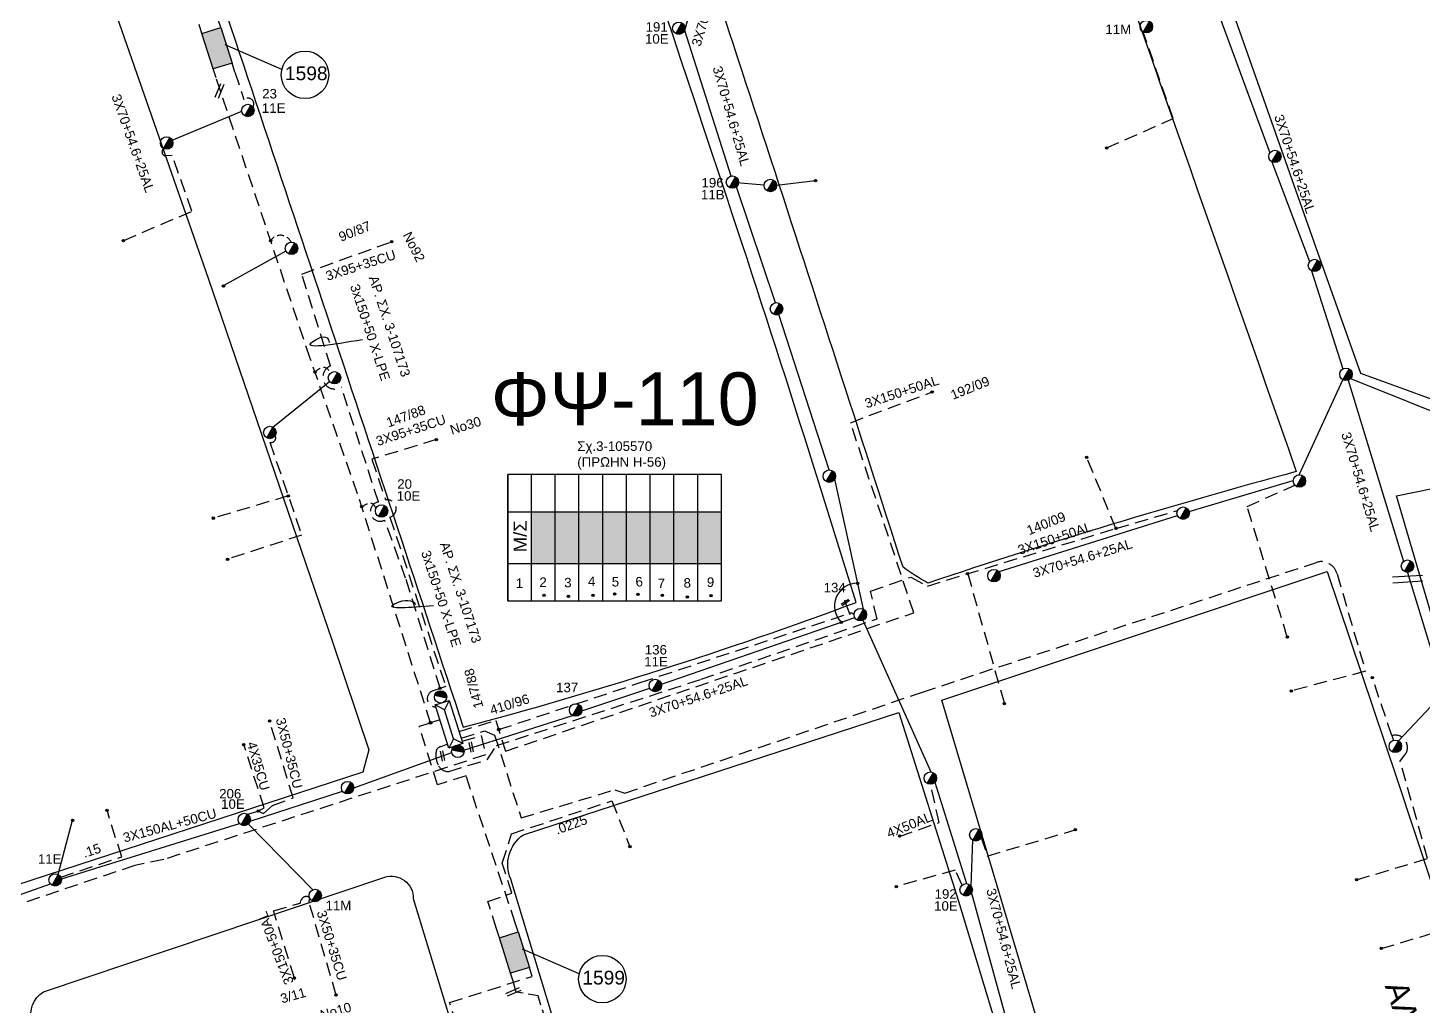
# Model space of a CAD drawing. Header units: millimetres. Extents: x 875 to 3140, y 727 to 1775.
# Drawn here: x 2271.1 to 2535.6, y 850.8 to 1036.3 of the extents above; entities that cross this region are included whole.
import ezdxf
from ezdxf.enums import TextEntityAlignment as Align

# ---------------------------------------------------------------- set-up
doc = ezdxf.new("R2010")
doc.units = ezdxf.units.MM
doc.linetypes.add('DASHED', pattern=[19.05, 12.7, -6.35])
for name, color, linetype in [('Link Box 4 Διευθύνσεων', 7, 'Continuous'), ('Άγνωστα', 7, 'Continuous'), ('Ασφαλειοκιβώτια Χ.Τ 9 αναχωρήσεων', 7, 'Continuous'), ('Γέφυρες Εναερίου Δικτύου', 7, 'Continuous'), ('Γυμνά εναέρια ΧΤ (3Φ)   3x50+35CU', 7, 'Continuous'), ('Γυμνά εναέρια ΧΤ (3Φ)   4x35CU', 7, 'Continuous'), ('Γυμνά εναέρια ΧΤ (3Φ)   4x50AL', 7, 'Continuous'), ('Επιγραφές - Σχήματα', 7, 'Continuous'), ('Καλώδια ΧΤ   3x150+50AL', 7, 'DASHED'), ('Καλώδια ΧΤ   3x150+50AL XLPE', 7, 'DASHED'), ('Καλώδια ΧΤ   3x150AL+50CU', 7, 'DASHED'), ('Καλώδια ΧΤ   3x95+35CU', 7, 'DASHED'), ('Μηχανική τομή', 7, 'Continuous'), ('Στύλος ΦΜ', 7, 'Continuous'), ('Στύλος ΦΜ @ 1', 7, 'Continuous'), ('Συνδέσεις', 7, 'Continuous'), ('Συνεστραμμένα ΧΤ   3x70+54.6+25AL', 7, 'SYN_LINE'), ('Τομή', 7, 'Continuous'), ('Υποσταθμός εναέριος 2 στύλων', 7, 'Continuous'), ('Υποσταθμός πόλεως', 7, 'Continuous'), ('Υπόβαθρο ΔΕΗ', 7, 'Continuous'), ('Υπόγεια Καλώδια Δικτύου ΧΤ   .10', 7, 'DASHED'), ('Υπόγεια Καλώδια Δικτύου ΧΤ   .15', 7, 'DASHED'), ('Υπόγεια καλώδια Παροχών ΧΤ   .0225', 7, 'DASHED')]:
    doc.layers.add(name, color=color, linetype=linetype)
doc.styles.add('ar', font='arial.ttf')
doc.styles.add('arial', font='arial.ttf')
doc.styles.get("Standard").update_dxf_attribs({"font": 'arial.ttf'})
doc.linetypes.add('SYN_LINE', pattern='A,0.5,-0.0001,["/\\/\\/\\/",Standard,S=0.1,R=0,X=0,Y=-0.05],-0.25', length=0.7501)

# ---------------------------------------------------------------- blocks, each defined once
blk = doc.blocks.new('ΥΠΑΡΧΩΝ ΤΣΙΜΕΝΤΕΝΙΟΣ ΣΤΥΛΟΣ')
at = {"layer": 'Στύλος ΦΜ'}
blk.add_hatch(color=256, dxfattribs=at).paths.add_polyline_path([(-1.29, -2.28, 0.574793), (2.62, 0, 0.268822), (1.3, 2.27)])
blk.add_line((-1.29, -2.28), (1.3, 2.27), dxfattribs=at)
blk.add_circle((0, 0), 2.62, dxfattribs=at)
at = {"layer": 'Στύλος ΦΜ', "flags": 4}
for tag, p in [('ΑΡΙΘΜΟΣ', (-4.68, 8.05)), ('ΤΥΠΟΣ', (-4.91, 3.03))]:
    blk.add_attdef(tag, p, '', height=4, dxfattribs=at)
blk = doc.blocks.new('ΥΠΟΣΤΑΘΜΟΣ ΕΝΑΕΡΙΟΣ ΕΠΙ 2 ΣΤΥΛΩΝ')
at = {"layer": 'Υποσταθμός εναέριος 2 στύλων', "linetype": 'Continuous'}
for points in [[(-11.97, -2.11, 0.574793), (-8.45, -0.07, 0.268822), (-9.64, 1.98)], [(9.68, -2.15, 0.574793), (13.19, -0.1, 0.268822), (12.01, 1.95)]]:
    blk.add_hatch(color=256, dxfattribs=at).paths.add_polyline_path(points)
for p, q in [((-11.97, -2.11), (-9.64, 1.98)), ((9.68, -2.15), (12.01, 1.95))]:
    blk.add_line(p, q, dxfattribs=at)
for centre in [(-10.81, -0.07), (10.84, -0.1)]:
    blk.add_circle(centre, 2.36, dxfattribs=at)
at = {"layer": 'Υποσταθμός πόλεως', "linetype": 'Continuous', "ltscale": 40}
blk.add_lwpolyline([(-8.57, 2.82), (8.57, 2.82), (8.57, -2.82), (-8.57, -2.82)], close=True, dxfattribs=at)
for points in [[(-5.75, 0), (-8.57, 2.82)], [(-8.57, -2.82), (-5.75, 0)], [(-5.75, 0), (5.75, 0)], [(5.75, 0), (8.57, 2.82)], [(8.57, -2.82), (5.75, 0)]]:
    blk.add_lwpolyline(points, dxfattribs=at)
at = {"layer": 'Υποσταθμός εναέριος 2 στύλων', "ltscale": 40, "flags": 1}
for tag, p in [('ΜΕΤΑΣΧΗΜΑΤΙΣΜΟΣ', (14.09, 2.51)), ('ΙΣΧΥΣ', (14.07, -0.28)), ('ΑΡΙΘΜΟΣ', (14.19, -3))]:
    blk.add_attdef(tag, p, '', height=1.8, dxfattribs=at)
blk = doc.blocks.new('ΤΟΜΗ')
at = {"layer": 'Τομή', "ltscale": 40}
for p, q in [((-5.68, 0), (5.68, 0)), ((5.68, -2.33), (-5.68, -2.33))]:
    blk.add_line(p, q, dxfattribs=at)
blk = doc.blocks.new('ΑΣΦΑΛΕΙΟΚΙΒΩΤΙΟ ΥΠΟΣΤΑΘΜΟΥ 9 ΑΝΑΧΩΡΗΣΕΩΝ')
at = {"layer": 'Ασφαλειοκιβώτια Χ.Τ 9 αναχωρήσεων', "ltscale": 40}
for p, q in [((-23.8, 40.36), (24.02, 40.36)), ((-9.72, 40.36), (-9.72, -40.64)), ((9.94, 40.36), (9.94, -40.64)), ((-23.8, 31.36), (24.02, 31.36)), ((-23.8, 22.36), (24.02, 22.36)), ((-23.8, 13.36), (24.02, 13.36)), ((-23.8, 4.36), (24.02, 4.36)), ((-23.8, -4.64), (24.02, -4.64)), ((-23.8, -13.64), (24.02, -13.64)), ((-23.8, -22.64), (24.02, -22.64)), ((-23.8, -31.64), (24.02, -31.64))]:
    blk.add_line(p, q, dxfattribs=at)
at = {"layer": 'Ασφαλειοκιβώτια Χ.Τ 9 αναχωρήσεων'}
blk.add_lwpolyline([(-23.8, -40.64), (24.02, -40.64), (24.02, 40.36), (-23.8, 40.36)], close=True, dxfattribs=at)
for s, rotation, p in [('1', 270, (-18.96, 37.31)), ('2', 270, (-18.6, 28.38)), ('3', 270, (-18.74, 18.97)), ('4', 270, (-18.26, 9.95)), ('5', 270, (-18.42, 0.93)), ('6', 274.9707, (-18.52, -8.21)), ('7', 270, (-19, -16.47)), ('8', 270, (-18.86, -26.29)), ('9', 266.863, (-18.5, -35))]:
    blk.add_text(s, height=3.6, rotation=rotation, dxfattribs=at).set_placement(p)
at = {"layer": 'Ασφαλειοκιβώτια Χ.Τ 9 αναχωρήσεων', "ltscale": 40}
for tag, height, p in [('ΟΝΟΜΑ', 5, (-0.16, 44.31)), ('ΚΕΙΜΕΝΟ 1', 2, (17.06, 35.59)), ('ΚΕΙΜΕΝΟ 2', 2, (17.06, 26.88)), ('ΚΕΙΜΕΝΟ 3', 2, (17.06, 17.69)), ('ΚΕΙΜΕΝΟ 4', 2, (17.06, 8.71)), ('ΚΕΙΜΕΝΟ 5', 2, (17.06, -0.13)), ('ΚΕΙΜΕΝΟ 6', 2, (17.06, -9.05)), ('ΚΕΙΜΕΝΟ 7', 2, (17.06, -18.13)), ('ΚΕΙΜΕΝΟ 8', 2, (17.06, -26.85)), ('ΚΕΙΜΕΝΟ 9', 2, (17.06, -35.99)), ('ΣΧ', 2, (-0.1, -42.64))]:
    blk.add_attdef(tag, text='', height=height, dxfattribs=at).set_placement(p, align=Align.MIDDLE_CENTER)
blk = doc.blocks.new('_ΣΥΝΔΕΣΗ')
at = {"layer": 'Συνδέσεις', "linetype": 'SYN_LINE', "ltscale": 40}
blk.add_hatch(color=256, dxfattribs=at).paths.add_polyline_path([(0.5, -0.01, 1), (-0.5, -0.01, 1)])
at = {"layer": 'Συνδέσεις'}
blk.add_circle((0, -0.01), 0.5, dxfattribs=at)
blk = doc.blocks.new('ΜΗΧΑΝΙΚΗ ΤΟΜΗ')
at = {"layer": 'Μηχανική τομή', "ltscale": 40}
for p, q in [((-1.89, 0.78), (1.89, 0.78)), ((1.89, 0), (-1.89, 0))]:
    blk.add_line(p, q, dxfattribs=at)
blk = doc.blocks.new('LINK BOX 4 ΑΝΑΧΩΡΗΣΕΩΝ')
at = {"layer": 'Link Box 4 Διευθύνσεων', "ltscale": 40}
blk.add_hatch(color=256, dxfattribs=at).paths.add_polyline_path([(-3.54, 0), (-3.54, -4.67), (3.54, -4.67), (3.54, 0)])
for p, q in [((-3.54, 0), (-5.33, 0)), ((5.33, 0), (3.54, 0)), ((-3.54, -4.67), (-5.33, -4.67)), ((5.33, -4.67), (3.54, -4.67))]:
    blk.add_line(p, q, dxfattribs=at)
blk.add_lwpolyline([(-3.54, -4.67), (-3.54, 0), (3.54, 0), (3.54, -4.67)], close=True, dxfattribs=at)
blk = doc.blocks.new('τομή_')
at = {"layer": 'Επιγραφές - Σχήματα'}
for p, q in [((-1.29, -0.22), (0.13, 0.75)), ((-1.08, -0.46), (0.34, 0.51)), ((-0.66, 0.62), (-0.29, -0.37))]:
    blk.add_line(p, q, dxfattribs=at)

msp = doc.modelspace()

# ---------------------------------------------------------------- hatches: boundary and pattern name
at = {"layer": 'Ασφαλειοκιβώτια Χ.Τ 9 αναχωρήσεων', "ltscale": 20}
for color, points in [(30, [(2366.6, 944.57), (2366.6, 934.74), (2371.1, 934.74), (2371.1, 944.57)]), (62, [(2371.1, 944.57), (2371.1, 934.74), (2375.6, 934.74), (2375.6, 944.57)]), (133, [(2375.6, 944.57), (2375.6, 934.74), (2380.1, 934.74), (2380.1, 944.57)]), (6, [(2380.1, 944.57), (2380.1, 934.74), (2384.6, 934.74), (2384.6, 944.57)]), (151, [(2384.6, 944.57), (2384.6, 934.74), (2389.1, 934.74), (2389.1, 944.57)]), (1, [(2389.1, 944.57), (2389.1, 934.74), (2393.6, 934.74), (2393.6, 944.57)]), (5, [(2393.6, 944.57), (2393.6, 934.74), (2398.1, 934.74), (2398.1, 944.57)]), (2, [(2398.1, 944.57), (2398.1, 934.74), (2402.6, 934.74), (2402.6, 944.57)])]:
    msp.add_hatch(color=color, dxfattribs=at).paths.add_polyline_path(points)

# ---------------------------------------------------------------- linework, layer by layer
at = {"layer": 'Άγνωστα', "color": 151, "linetype": 'SYN_LINE', "ltscale": 15}
msp.add_lwpolyline([(2320.04, 994), (2308.27, 987.44)], dxfattribs=at)
at = {"layer": 'Άγνωστα', "color": 151, "linetype": 'DASHED', "ltscale": 0.2}
msp.add_lwpolyline([(2318.02, 958.97, -0.657599), (2317, 957.74), (2323.03, 940.12, -0.042907), (2323.03, 940.12), (2308.97, 935.57)], format="xyb", dxfattribs=at)
msp.add_lwpolyline([(2320.48, 947.57), (2306.28, 943.35)], dxfattribs=at)
at = {"layer": 'Άγνωστα', "color": 62, "linetype": 'DASHED', "ltscale": 0.2}
msp.add_lwpolyline([(2449.28, 932.82), (2456.28, 907.97)], dxfattribs=at)
at = {"layer": 'Γέφυρες Εναερίου Δικτύου', "color": 151, "linetype": 'DASHED', "ltscale": 0.2}
msp.add_lwpolyline([(2475.6, 1013.55), (2488.2, 1019.12), (2482.56, 1035.52)], dxfattribs=at)
at = {"layer": 'Γέφυρες Εναερίου Δικτύου', "color": 30, "linetype": 'DASHED', "ltscale": 0.2}
msp.add_lwpolyline([(2289.31, 996.02), (2302.22, 1001.54), (2298.51, 1012.1), (2297.13, 1012.02, -0.59287), (2296.87, 1013.45, -1.950554)], format="xyb", dxfattribs=at)
at = {"layer": 'Γέφυρες Εναερίου Δικτύου', "color": 133, "linetype": 'DASHED', "ltscale": 0.2}
msp.add_lwpolyline([(2352.87, 902.92), (2359.84, 904.96), (2359.84, 904.96), (2361.67, 899.15), (2439.04, 925.39), (2427.06, 961.45), (2442.54, 967.27)], dxfattribs=at)
at = {"layer": 'Γέφυρες Εναερίου Δικτύου', "color": 62, "linetype": 'DASHED', "ltscale": 0.2}
msp.add_lwpolyline([(2509.85, 920.81), (2502.23, 945.55), (2511.27, 949.61)], dxfattribs=at)
at = {"layer": 'Γέφυρες Εναερίου Δικτύου', "color": 1, "linetype": 'DASHED', "ltscale": 0.2}
msp.add_lwpolyline([(2353.28, 901.63), (2357.72, 903.01), (2359.61, 902.23), (2364.62, 886.51), (2382.4, 891.84), (2384.3, 891.23), (2440.73, 910.38), (2515.36, 934.95, -0.439227), (2519.28, 932.76), (2524.68, 914.31), (2510.6, 910.59)], format="xyb", dxfattribs=at)
at = {"layer": 'Γέφυρες Εναερίου Δικτύου', "color": 133, "linetype": 'DASHED', "ltscale": 0.2}
msp.add_lwpolyline([(2360.37, 903.26), (2387.21, 912.17), (2426.87, 925.3, -0.319736), (2427.74, 925.03)], format="xyb", dxfattribs=at)
at = {"layer": 'Γέφυρες Εναερίου Δικτύου', "color": 27, "linetype": 'DASHED', "ltscale": 0.2}
for points in [[(2529.68, 902.11), (2525.96, 913.07)], [(2451.86, 882.79), (2452.99, 879.28), (2469.67, 884.25)], [(2448.2, 873.76), (2446.89, 876.62), (2435.73, 873.48)]]:
    msp.add_lwpolyline(points, dxfattribs=at)
for points in [[(2523, 874.77), (2536.45, 878.83), (2531.23, 897.28), (2532.14, 898.45, 0.721494), (2529.68, 902.11), (2529.97, 901.21)], [(2527.65, 861.75), (2552.32, 869.09, -0.282075), (2553.58, 868.76, 0.429014)]]:
    msp.add_lwpolyline(points, format="xyb", dxfattribs=at)
at = {"layer": 'Γέφυρες Εναερίου Δικτύου', "color": 2}
for points in [[(2332.92, 892.21), (2351.47, 898.9)], [(2313.29, 885.89), (2330.76, 891.6)], [(2277.49, 874.95), (2311.26, 885.45)], [(2249.33, 864.8), (2275.42, 873.99)]]:
    msp.add_lwpolyline(points, dxfattribs=at)
at = {"layer": 'Γέφυρες Εναερίου Δικτύου', "color": 2, "linetype": 'SYN_LINE', "ltscale": 10}
msp.add_lwpolyline([(2276.91, 875.77), (2279.6, 886.07)], dxfattribs=at)
at = {"layer": 'Γυμνά εναέρια ΧΤ (3Φ)   3x50+35CU', "color": 2, "linetype": 'DASHED', "ltscale": 0.2}
msp.add_lwpolyline([(2314.8, 887.81), (2315.77, 887.37), (2317.51, 888.86), (2321.43, 890.32), (2316.95, 904.89)], dxfattribs=at)
msp.add_lwpolyline([(2329.56, 852.9), (2324.45, 870.52, -0.247115), (2324.59, 871.2, -0.473413)], format="xyb", dxfattribs=at)
at = {"layer": 'Γυμνά εναέρια ΧΤ (3Φ)   4x35CU', "color": 2, "linetype": 'DASHED', "ltscale": 0.2}
msp.add_lwpolyline([(2312.74, 887.23), (2314.8, 887.81), (2315.95, 888.41), (2312.06, 900.41)], dxfattribs=at)
at = {"layer": 'Γυμνά εναέρια ΧΤ (3Φ)   4x50AL', "color": 27, "linetype": 'DASHED', "ltscale": 0.2}
msp.add_lwpolyline([(2436.36, 883), (2443.86, 885.65), (2442.23, 892.89)], dxfattribs=at)
at = {"layer": 'Επιγραφές - Σχήματα'}
for points in [[(2319.29, 1028.42), (2308.51, 1033.11)], [(2375.65, 856.94), (2364.87, 861.63)]]:
    msp.add_lwpolyline(points, dxfattribs=at)
for centre in [(2323.67, 1027.41), (2380.03, 855.94)]:
    msp.add_circle(centre, 4.5, dxfattribs=at)
at = {"layer": 'Επιγραφές - Σχήματα', "color": 0, "ltscale": 0.2}
for points in [[(2334.59, 977.18), (2325.17, 976.87), (2327.84, 977.54), (2328.3, 976.65)], [(2348.04, 926.7), (2340.34, 926.94), (2344.13, 927.5), (2344.7, 926.97)]]:
    msp.add_spline(points, degree=3, dxfattribs=at)
at = {"layer": 'Καλώδια ΧΤ   3x150+50AL', "color": 62, "ltscale": 0.2}
msp.add_lwpolyline([(2477.37, 941.39), (2471.85, 954.87)], dxfattribs=at)
msp.add_lwpolyline([(2350.68, 900.51), (2349.42, 900.01, 0.340825), (2348.52, 899.04, 0.164251), (2348.98, 896.37, 0.268737), (2350.91, 895.3), (2358.21, 897.54), (2359.96, 900.23), (2398.77, 912.8), (2432.09, 924.25), (2430.87, 929.49), (2438.51, 932.19), (2441.63, 930.48), (2477.37, 941.39), (2489.07, 944.83)], format="xyb", dxfattribs=at)
at = {"layer": 'Καλώδια ΧΤ   3x150+50AL', "color": 2, "ltscale": 0.2}
msp.add_lwpolyline([(2321.66, 856.12), (2317.72, 868.9), (2322.77, 870.36), (2322.97, 870.95, -0.513125), (2324.5, 871.4, -1.974797)], format="xyb", dxfattribs=at)
at = {"layer": 'Καλώδια ΧΤ   3x150+50AL XLPE', "color": 151, "ltscale": 0.2}
msp.add_lwpolyline([(2349.22, 905.09), (2347.47, 904.55), (2333.63, 947.98), (2333.63, 947.98, -0.480452), (2333.63, 947.98), (2324.65, 973.61, -0.500784), (2324.65, 973.61), (2306.71, 1027.13), (2306.71, 1027.13)], format="xyb", dxfattribs=at)
at = {"layer": 'Καλώδια ΧΤ   3x150+50AL XLPE', "color": 30, "ltscale": 0.2}
msp.add_lwpolyline([(2310.37, 1027.93), (2312.08, 1022.72, -0.854828), (2313.81, 1021.31)], format="xyb", dxfattribs=at)
at = {"layer": 'Καλώδια ΧΤ   3x150+50AL XLPE', "color": 6, "ltscale": 0.2}
for points in [[(2349.27, 911.08), (2342.74, 931.95), (2338.79, 942.99), (2338.79, 942.99, -1.176345), (2337.58, 946.44), (2330.56, 968.19, -1.11568), (2328.53, 972.23), (2323.04, 989.61), (2339.86, 995.68)], [(2348.54, 958.24), (2336.36, 954.52), (2338.93, 946.81, -0.954139), (2339.76, 943.54), (2350.34, 911.45), (2350.34, 911.45), (2347.9, 910.61, 0.853882), (2348.44, 907.56)]]:
    msp.add_lwpolyline(points, format="xyb", dxfattribs=at)
at = {"layer": 'Καλώδια ΧΤ   3x150+50AL XLPE', "color": 151, "ltscale": 0.2}
msp.add_lwpolyline([(2363.53, 866.62), (2354.2, 894.47), (2348.76, 892.8), (2345.35, 903.88), (2347.47, 904.55)], dxfattribs=at)
at = {"layer": 'Καλώδια ΧΤ   3x150+50AL XLPE', "color": 2, "ltscale": 0.15}
msp.add_lwpolyline([(2402.16, 737.24), (2398.24, 749.76, -0.834525), (2398.32, 753.25), (2393.77, 768.36), (2379.68, 814.09, -1.012289), (2378.41, 818.22), (2367.85, 852.8), (2363.68, 853.46), (2363.17, 855.34)], format="xyb", dxfattribs=at)
at = {"layer": 'Καλώδια ΧΤ   3x150+50AL XLPE', "color": 151, "ltscale": 0.1}
msp.add_arc((2319.02, 994.8), 2.19, 23.5403, 148.2762, dxfattribs=at)
for points in [[(2325.55, 971.05), (2327.8, 971.78), (2328.27, 970.63), (2328.24, 970.61)], [(2334.41, 945.52), (2336.48, 946.09), (2337.1, 945.19)]]:
    msp.add_spline(points, degree=3, dxfattribs=at)
at = {"layer": 'Καλώδια ΧΤ   3x150AL+50CU', "color": 30, "ltscale": 0.2}
msp.add_lwpolyline([(2353.45, 901.09), (2357.03, 902.11), (2357.9, 898.47), (2296.89, 878.63), (2291.4, 877.5), (2267.65, 869.48), (2260.53, 875.04), (2259.23, 879.5)], dxfattribs=at)
at = {"layer": 'Συνεστραμμένα ΧΤ   3x70+54.6+25AL', "color": 5, "ltscale": 15}
for points in [[(2395.63, 1035.83), (2398.71, 1047.09)], [(2376.15, 906.79), (2389.01, 911.1)]]:
    msp.add_lwpolyline(points, dxfattribs=at)
at = {"layer": 'Συνεστραμμένα ΧΤ   3x70+54.6+25AL', "color": 151, "ltscale": 20}
for points in [[(2494.4, 1045.55), (2506.54, 1012.61)], [(2506.93, 1010.91), (2514.08, 992)], [(2514.43, 990.25), (2520.37, 971.64)], [(2521.4, 969.53), (2531.89, 935.15)]]:
    msp.add_lwpolyline(points, dxfattribs=at)
at = {"layer": 'Συνεστραμμένα ΧΤ   3x70+54.6+25AL', "color": 5, "ltscale": 20}
for points in [[(2404.45, 1008.22), (2395.63, 1035.83)], [(2412.84, 984.2), (2405.43, 1006.16)], [(2423, 952.49), (2413.48, 981.95)], [(2429.5, 926.07), (2424.07, 950.73)], [(2391.22, 911.84), (2427.87, 924.51)], [(2353.79, 899.35), (2374.4, 905.94)]]:
    msp.add_lwpolyline(points, dxfattribs=at)
at = {"layer": 'Συνεστραμμένα ΧΤ   3x70+54.6+25AL', "color": 30, "ltscale": 15}
msp.add_lwpolyline([(2298.51, 1015), (2311.67, 1020.5)], dxfattribs=at)
at = {"layer": 'Συνεστραμμένα ΧΤ   3x70+54.6+25AL', "color": 5, "ltscale": 8}
for points in [[(2404.68, 1007.06), (2410.7, 1006.58)], [(2413.04, 1006.51), (2420.43, 1007.35)]]:
    msp.add_lwpolyline(points, dxfattribs=at)
at = {"layer": 'Συνεστραμμένα ΧΤ   3x70+54.6+25AL', "color": 151, "linetype": 'SYN_LINE', "ltscale": 15}
msp.add_lwpolyline([(2317.59, 960.6), (2328.31, 969.25)], dxfattribs=at)
at = {"layer": 'Συνεστραμμένα ΧΤ   3x70+54.6+25AL', "color": 62, "ltscale": 20}
for points in [[(2512.12, 951.57), (2520.38, 969.6)], [(2521.81, 969.8), (2543.57, 961.12)], [(2491.26, 944.63), (2510.98, 950.5)], [(2455.06, 933.2), (2489.05, 943.83)]]:
    msp.add_lwpolyline(points, dxfattribs=at)
at = {"layer": 'Συνεστραμμένα ΧΤ   3x70+54.6+25AL', "color": 27, "ltscale": 20}
for points in [[(2532.65, 933.07), (2539.32, 911.12)], [(2429.43, 923.99), (2442.3, 895.24)], [(2530.91, 901.11), (2539.05, 909.77)], [(2443.07, 893.26), (2449.05, 874.05)], [(2449.98, 872.26), (2456.41, 848.79)]]:
    msp.add_lwpolyline(points, dxfattribs=at)
at = {"layer": 'Συνεστραμμένα ΧΤ   3x70+54.6+25AL', "color": 2, "ltscale": 20}
msp.add_lwpolyline([(2312.93, 885.33), (2325.16, 872.89)], dxfattribs=at)
at = {"layer": 'Συνεστραμμένα ΧΤ   3x70+54.6+25AL', "color": 27, "ltscale": 10}
msp.add_lwpolyline([(2449.95, 873.55), (2450.22, 882.28)], dxfattribs=at)
at = {"layer": 'Υπόβαθρο ΔΕΗ'}
for points in [[(2352.7, 1193.32, -0.007855), (2421.13, 1211.27, 0.001337), (2465.44, 1083.51, -0.000619), (2511.56, 952.19, 0.014697), (2441.74, 931.04, -0.036198), (2437.03, 934.03, 0.001831), (2386.63, 1088.69, 0.002955), (2352.7, 1193.32, -0.869553)], [(2342.09, 1190), (2298.78, 1179.32, -0.233538), (2276.31, 1136.63), (2303.27, 1055.31, -0.001469), (2353.66, 903.71, 0.024015), (2428.11, 927.35, 0.00669), (2399.02, 1017.97, -0.000418), (2355.48, 1149.48, 0.059812)], [(2252.54, 1125.25), (2259.67, 1122.02), (2282.84, 1053.39), (2305.36, 988.65), (2328.82, 920.1), (2335.75, 899.39), (2334.64, 895.2), (2265.63, 872.71), (2260.93, 877.63), (2245.26, 925.01), (2223.42, 984.73), (2203.79, 1039.91), (2190.48, 1078.91), (2171.64, 1132.93, -0.345737), (2173.92, 1140.28), (2195.17, 1148.95), (2205.9, 1144.68, 0.167628), (2236.95, 1123.56, 0.102716), (2252.54, 1125.25, -0.438157)], [(2464.9, 1137.51), (2515.27, 994.65), (2523.71, 970.83), (2544.91, 963.13), (2633.41, 992.19), (2680.43, 1006.7, -0.388703), (2707.12, 1047.02), (2696.77, 1121.18, 0.107065), (2639.05, 1099.91, -0.239789), (2664.01, 1064.39, -0.309908), (2644.56, 1034.4, -0.164304), (2617.66, 1033.84, 0.250186)], [(2588.84, 760.56), (2552.38, 875.48), (2542.09, 908.23), (2530.58, 947.56), (2600.04, 961.71, 0.066418), (2645.6, 909.53, 0.129806), (2668.71, 896.3, -0.356061), (2669.43, 889.68, 0.044589), (2659.56, 824.06, 0.074929), (2662.12, 787.64, -0.666841), (2660.9, 783.67, 0.103243)], [(2401.14, 748.24), (2368.06, 857.13), (2362.65, 874.88, -0.354248), (2365.09, 883.33), (2436.21, 906.47), (2447.51, 870.74), (2463.21, 818.97), (2484.41, 747.42)], [(2300.37, 748.01), (2271.95, 847.85, -0.341137), (2274.08, 853.55), (2338.78, 875.28, -0.514892), (2344.18, 871.2), (2381.48, 748.65)]]:
    msp.add_lwpolyline(points, format="xyb", dxfattribs=at)
for points in [[(2491.54, 751.29), (2462.51, 847.99), (2444.37, 908.83), (2517.4, 933.26), (2530.53, 894.18), (2547.67, 842.49), (2577.94, 747.94)], [(2426.26, 926.89), (2426.94, 925.07)]]:
    msp.add_lwpolyline(points, dxfattribs=at)
msp.add_arc((2428.32, 926.7), 4.3, 88.7165, 225.5901, dxfattribs=at)
at = {"layer": 'Υπόγεια Καλώδια Δικτύου ΧΤ   .10', "color": 151, "ltscale": 0.2}
msp.add_lwpolyline([(2347.34, 821.44), (2359.3, 825.56), (2351.08, 851.5), (2366.73, 856.46)], dxfattribs=at)
at = {"layer": 'Υπόγεια Καλώδια Δικτύου ΧΤ   .15', "color": 2, "ltscale": 0.2}
msp.add_lwpolyline([(2277.37, 875.3), (2288.93, 879.13), (2286.14, 887.95)], dxfattribs=at)
at = {"layer": 'Υπόγεια καλώδια Παροχών ΧΤ   .0225', "color": 151, "ltscale": 0.2}
msp.add_lwpolyline([(2359.97, 865.5), (2358.34, 870.68), (2362.84, 872.23), (2361.07, 877.95), (2362.82, 883.49), (2381.82, 889.75), (2385.24, 881.03)], dxfattribs=at)

# ---------------------------------------------------------------- block references
at = {"layer": 'Link Box 4 Διευθύνσεων', "yscale": 0.8, "rotation": 287.5056305739137}
for p in [(2308.77, 1033.02), (2365.13, 861.54)]:
    msp.add_blockref('LINK BOX 4 ΑΝΑΧΩΡΗΣΕΩΝ', p, dxfattribs=at)
at = {"layer": 'Ασφαλειοκιβώτια Χ.Τ 9 αναχωρήσεων', "xscale": 0.5, "yscale": 0.5, "zscale": 0.5, "rotation": 90}
msp.add_blockref('ΑΣΦΑΛΕΙΟΚΙΒΩΤΙΟ ΥΠΟΣΤΑΘΜΟΥ 9 ΑΝΑΧΩΡΗΣΕΩΝ', (2382.28, 939.6), dxfattribs=at)
at = {"layer": 'Επιγραφές - Σχήματα'}
msp.add_blockref('τομή_', (2426.56, 927.26), dxfattribs=at)
at = {"layer": 'Μηχανική τομή', "xscale": 0.4999999999996841, "yscale": 0.4999999999996841, "zscale": 0.4999999999996841, "rotation": 282.2351461511414}
for p in [(2349.55, 898.22), (2354.97, 899.91)]:
    msp.add_blockref('ΜΗΧΑΝΙΚΗ ΤΟΜΗ', p, dxfattribs=at)
at = {"layer": 'Στύλος ΦΜ @ 1', "ltscale": 40}
ref = msp.add_blockref('ΥΠΑΡΧΩΝ ΤΣΙΜΕΝΤΕΝΙΟΣ ΣΤΥΛΟΣ', (2394.53, 1036.24), dxfattribs=dict(at, xscale=0.4499999999998181, yscale=0.4499999999998181, zscale=0.4499999999998181))
ref.add_attrib('ΤΥΠΟΣ', '10E', (2388.11, 1033.32), dxfattribs={"layer": 'Στύλος ΦΜ', "height": 1.8, "flags": 4})
ref.add_attrib('ΑΡΙΘΜΟΣ', '191', (2388.22, 1035.59), dxfattribs={"layer": 'Στύλος ΦΜ', "height": 1.8, "flags": 4})
ref = msp.add_blockref('ΥΠΑΡΧΩΝ ΤΣΙΜΕΝΤΕΝΙΟΣ ΣΤΥΛΟΣ', (2483.14, 1036.55), dxfattribs=dict(at, xscale=0.4499999999998181, yscale=0.4499999999998181, zscale=0.4499999999998181))
ref.add_attrib('ΤΥΠΟΣ', '11M', (2475.38, 1035.15), dxfattribs={"layer": 'Στύλος ΦΜ', "height": 1.8, "flags": 4})
ref = msp.add_blockref('ΥΠΑΡΧΩΝ ΤΣΙΜΕΝΤΕΝΙΟΣ ΣΤΥΛΟΣ', (2312.84, 1020.65), dxfattribs=dict(at, xscale=0.4499999999998181, yscale=0.4499999999998181, zscale=0.4499999999998181))
ref.add_attrib('ΤΥΠΟΣ', '11Ε', (2315.48, 1020.2), dxfattribs={"layer": 'Στύλος ΦΜ', "height": 1.8, "flags": 4})
ref.add_attrib('ΑΡΙΘΜΟΣ', '23', (2315.55, 1022.93), dxfattribs={"layer": 'Στύλος ΦΜ', "height": 1.8, "flags": 4})
at = {"layer": 'Στύλος ΦΜ @ 1', "ltscale": 40, "xscale": 0.4499999999998181, "yscale": 0.4499999999998181, "zscale": 0.4499999999998181}
for p in [(2297.45, 1014.48), (2507.51, 1011.94), (2411.87, 1006.42), (2321.11, 994.5), (2515.01, 991.27), (2413.03, 983.04), (2329.25, 969.97), (2520.97, 970.62), (2317.01, 959.58), (2423.05, 951.31), (2512.15, 950.39), (2490.12, 944.3), (2454.26, 932.45), (2532.64, 934.24), (2530.33, 900.09), (2442.2, 894.06), (2331.74, 892.25), (2450.8, 883.31)]:
    msp.add_blockref('ΥΠΑΡΧΩΝ ΤΣΙΜΕΝΤΕΝΙΟΣ ΣΤΥΛΟΣ', p, dxfattribs=at)
at = {"layer": 'Στύλος ΦΜ @ 1', "ltscale": 40}
ref = msp.add_blockref('ΥΠΑΡΧΩΝ ΤΣΙΜΕΝΤΕΝΙΟΣ ΣΤΥΛΟΣ', (2404.68, 1007.07), dxfattribs=dict(at, xscale=0.4499999999998181, yscale=0.4499999999998181, zscale=0.4499999999998181))
ref.add_attrib('ΤΥΠΟΣ', '11B', (2398.72, 1003.79), dxfattribs={"layer": 'Στύλος ΦΜ', "height": 1.8, "flags": 4})
ref.add_attrib('ΑΡΙΘΜΟΣ', '196', (2398.82, 1006.05), dxfattribs={"layer": 'Στύλος ΦΜ', "height": 1.8, "flags": 4})
ref = msp.add_blockref('ΥΠΑΡΧΩΝ ΤΣΙΜΕΝΤΕΝΙΟΣ ΣΤΥΛΟΣ', (2338.18, 944.71), dxfattribs=dict(at, xscale=0.4499999999998181, yscale=0.4499999999998181, zscale=0.4499999999998181))
ref.add_attrib('ΤΥΠΟΣ', '10E', (2341.05, 946.66), dxfattribs={"layer": 'Στύλος ΦΜ', "height": 1.8, "flags": 4})
ref.add_attrib('ΑΡΙΘΜΟΣ', '20', (2341.15, 948.92), dxfattribs={"layer": 'Στύλος ΦΜ', "height": 1.8, "flags": 4})
ref = msp.add_blockref('ΥΠΑΡΧΩΝ ΤΣΙΜΕΝΤΕΝΙΟΣ ΣΤΥΛΟΣ', (2428.92, 925.05), dxfattribs=dict(at, xscale=0.4499999999998181, yscale=0.4499999999998181, zscale=0.4499999999998181))
ref.add_attrib('ΤΥΠΟΣ', '134', (2421.97, 929.28), dxfattribs={"layer": 'Στύλος ΦΜ', "height": 1.8, "flags": 4})
ref = msp.add_blockref('ΥΠΑΡΧΩΝ ΤΣΙΜΕΝΤΕΝΙΟΣ ΣΤΥΛΟΣ', (2390.07, 911.62), dxfattribs=dict(at, xscale=0.4499999999998181, yscale=0.4499999999998181, zscale=0.4499999999998181))
ref.add_attrib('ΤΥΠΟΣ', '11E', (2387.96, 915.24), dxfattribs={"layer": 'Στύλος ΦΜ', "height": 1.8, "flags": 4})
ref.add_attrib('ΑΡΙΘΜΟΣ', '136', (2388.07, 917.5), dxfattribs={"layer": 'Στύλος ΦΜ', "height": 1.8, "flags": 4})
ref = msp.add_blockref('ΥΠΑΡΧΩΝ ΤΣΙΜΕΝΤΕΝΙΟΣ ΣΤΥΛΟΣ', (2374.98, 906.97), dxfattribs=dict(at, xscale=0.4499999999998181, yscale=0.4499999999998181, zscale=0.4499999999998181))
ref.add_attrib('ΤΥΠΟΣ', '137', (2371.26, 910.35), dxfattribs={"layer": 'Στύλος ΦΜ', "height": 1.8, "flags": 4})
ref = msp.add_blockref('ΥΠΑΡΧΩΝ ΤΣΙΜΕΝΤΕΝΙΟΣ ΣΤΥΛΟΣ', (2312.15, 886.21), dxfattribs=dict(at, xscale=0.4499999999998181, yscale=0.4499999999998181, zscale=0.4499999999998181))
ref.add_attrib('ΤΥΠΟΣ', '10E', (2307.77, 888.23), dxfattribs={"layer": 'Στύλος ΦΜ', "height": 1.8, "flags": 4})
ref.add_attrib('ΑΡΙΘΜΟΣ', '206', (2307.4, 890.2), dxfattribs={"layer": 'Στύλος ΦΜ', "height": 1.8, "flags": 4})
ref = msp.add_blockref('ΥΠΑΡΧΩΝ ΤΣΙΜΕΝΤΕΝΙΟΣ ΣΤΥΛΟΣ', (2276.32, 874.75), dxfattribs=dict(at, xscale=0.4499999999998181, yscale=0.4499999999998181, zscale=0.4499999999998181))
ref.add_attrib('ΤΥΠΟΣ', '11E', (2273.04, 877.82), dxfattribs={"layer": 'Στύλος ΦΜ', "height": 1.8, "flags": 4})
ref = msp.add_blockref('ΥΠΑΡΧΩΝ ΤΣΙΜΕΝΤΕΝΙΟΣ ΣΤΥΛΟΣ', (2325.61, 871.8), dxfattribs=dict(at, xscale=0.4499999999998181, yscale=0.4499999999998181, zscale=0.4499999999998181))
ref.add_attrib('ΤΥΠΟΣ', '11M', (2327.56, 868.99), dxfattribs={"layer": 'Στύλος ΦΜ', "height": 1.8, "flags": 4})
ref = msp.add_blockref('ΥΠΑΡΧΩΝ ΤΣΙΜΕΝΤΕΝΙΟΣ ΣΤΥΛΟΣ', (2448.98, 872.88), dxfattribs=dict(at, xscale=0.4499999999998181, yscale=0.4499999999998181, zscale=0.4499999999998181))
ref.add_attrib('ΤΥΠΟΣ', '10E', (2442.91, 868.92), dxfattribs={"layer": 'Στύλος ΦΜ', "height": 1.8, "flags": 4})
ref.add_attrib('ΑΡΙΘΜΟΣ', '192', (2443.01, 871.18), dxfattribs={"layer": 'Στύλος ΦΜ', "height": 1.8, "flags": 4})
at = {"layer": 'Συνδέσεις', "zscale": 0.4500000000000455}
for p, xscale, yscale in [((2475.6, 1013.55), 0.4500000000000455, 0.4500000000000455), ((2420.43, 1007.36), 0.4500000000000455, 0.4500000000000455), ((2289.24, 995.99), 0.4500000000000455, 0.4500000000000455), ((2317.16, 995.95), 0.4500000000000455, 0.4500000000000455), ((2340.08, 995.76), 0.4500000000000455, 0.4500000000000455), ((2308.22, 987.37), 0.4500000000000455, 0.4500000000000455), ((2325.55, 971.05), 0.4500000000000455, 0.4500000000000455), ((2442.54, 967.27), 0.4500000000000455, 0.4500000000000455), ((2348.54, 958.24), 0.4500000000000455, 0.4500000000000455), ((2471.85, 954.87), 0.4500000000000455, 0.4500000000000455), ((2320.48, 947.57), 0.4500000000000455, 0.4500000000000455), ((2334.42, 945.52), 0.4500000000000455, 0.4500000000000455), ((2306.28, 943.35), 0.4500000000000455, 0.4500000000000455), ((2477.37, 941.4), 0.4500000000000455, 0.4500000000000455), ((2308.98, 935.57), 0.4500000000000455, 0.4500000000000455), ((2428.42, 931), 0.4500000000000455, 0.4500000000000455), ((2449.28, 932.82), 0.4500000000000455, 0.4500000000000455), ((2368.99, 928.73), 0.4500000000000455, 0.4500000000000455), ((2373.61, 928.53), 0.4500000000000455, 0.4500000000000455), ((2378.23, 928.72), 0.4500000000000455, 0.4500000000000455), ((2382.36, 928.98), 0.4500000000000455, 0.4500000000000455), ((2386.79, 928.89), 0.4500000000000455, 0.4500000000000455), ((2391.4, 928.74), 0.4500000000000455, 0.4500000000000455), ((2396.13, 928.42), 0.4500000000000455, 0.4500000000000455), ((2400.63, 928.64), 0.4500000000000455, 0.4500000000000455), ((2425.31, 923.62), 0.4500000000000455, 0.4500000000000455), ((2509.85, 920.81), 0.4500000000000455, 0.4500000000000455), ((2525.96, 913.09), 0.4500000000000455, 0.4500000000000455), ((2349.28, 911.09), 0.4500000000000455, 0.4500000000000455), ((2510.6, 910.6), 0.4500000000000455, 0.4500000000000455), ((2456.22, 908.19), 0.4500000000000455, 0.4500000000000455), ((2316.95, 904.89), 0.4500000000000455, 0.4500000000000455), ((2347.47, 904.56), 0.5, 0.5), ((2360.38, 903.26), 0.5, 0.5), ((2312.06, 900.41), 0.4500000000000455, 0.4500000000000455), ((2279.61, 886.08), 0.4500000000000455, 0.4500000000000455), ((2286.14, 887.95), 0.4500000000000455, 0.4500000000000455), ((2314.8, 887.81), 0.4500000000000455, 0.4500000000000455), ((2436.36, 883.1), 0.4500000000000455, 0.4500000000000455), ((2469.67, 884.26), 0.4500000000000455, 0.4500000000000455), ((2385.24, 881.04), 0.4500000000000455, 0.4500000000000455), ((2435.73, 873.48), 0.4500000000000455, 0.4500000000000455), ((2523, 874.79), 0.4500000000000455, 0.4500000000000455), ((2527.65, 861.77), 0.4500000000000455, 0.4500000000000455), ((2321.66, 856.13), 0.4500000000000455, 0.4500000000000455), ((2329.57, 852.91), 0.4500000000000455, 0.4500000000000455)]:
    msp.add_blockref('_ΣΥΝΔΕΣΗ', p, dxfattribs=dict(at, xscale=xscale, yscale=yscale))
at = {"layer": 'Τομή'}
for p, xscale, yscale, zscale, rotation in [((2307.74, 1024.26), 0.2499999999998873, 0.2499999999998873, 0.2499999999998873, 248.1909067709115), ((2532.62, 932.38), 0.49999999999999, 0.49999999999999, 0.49999999999999, 3.381595220735294), ((2363.04, 853.78), 0.2499999999999535, 0.2499999999999535, 0.2499999999999535, 22.92285824507862)]:
    msp.add_blockref('ΤΟΜΗ', p, dxfattribs=dict(at, xscale=xscale, yscale=yscale, zscale=zscale, rotation=rotation))
at = {"layer": 'Υποσταθμός εναέριος 2 στύλων', "xscale": 0.5000000000000755, "yscale": 0.5000000000000755, "zscale": 0.5000000000000755, "rotation": 107.6385634815601}
msp.add_blockref('ΥΠΟΣΤΑΘΜΟΣ ΕΝΑΕΡΙΟΣ ΕΠΙ 2 ΣΤΥΛΩΝ', (2350.96, 904.27), dxfattribs=at)

# ---------------------------------------------------------------- texts
at = {"layer": 'Γυμνά εναέρια ΧΤ (3Φ)   3x50+35CU', "ltscale": 20}
for rotation, p in [(284.1899, (2320.68, 898.79)), (287.19, (2328.76, 862.35))]:
    msp.add_text('3X50+35CU', height=1.8, rotation=rotation, dxfattribs=at).set_placement(p, align=Align.MIDDLE)
at = {"layer": 'Γυμνά εναέρια ΧΤ (3Φ)   4x35CU', "ltscale": 20}
msp.add_text('4X35CU', height=1.8, rotation=286.2457, dxfattribs=at).set_placement((2314.83, 896.35), align=Align.MIDDLE)
at = {"layer": 'Γυμνά εναέρια ΧΤ (3Φ)   4x50AL', "ltscale": 20}
msp.add_text('4X50AL', height=1.8, rotation=21.859, dxfattribs=at).set_placement((2438.18, 885.16), align=Align.MIDDLE)
at = {"layer": 'Επιγραφές - Σχήματα', "ltscale": 20}
for s, p in [('3x150+50 X-LPE', (2336.02, 978.57)), ('ΑΡ. ΣΧ. 3-107173', (2339.71, 979.74)), ('3x150+50 X-LPE', (2349.48, 928.09)), ('ΑΡ. ΣΧ. 3-107173', (2353.17, 929.26))]:
    msp.add_text(s, height=1.8, rotation=288.2101, dxfattribs=at).set_placement(p, align=Align.MIDDLE)
at = {"layer": 'Επιγραφές - Σχήματα', "color": 7, "ltscale": 40, "char_height": 2.6, "attachment_point": 1, "style": 'arial'}
for s, insert in [('1598', (2319.87, 1029)), ('1599', (2376.24, 857.52))]:
    msp.add_mtext(s, dxfattribs=dict(at, insert=insert))
at = {"layer": 'Επιγραφές - Σχήματα', "ltscale": 20, "attachment_point": 1, "style": 'ar'}
for s, insert, char_height, width, rotation in [('90/87', (2329.83, 997.41), 1.8, 7.4435, 21.8343), ('Νο92', (2343.76, 997.88), 1.8, 7.4435, 297.0298), ('192/09', (2445.81, 967.44), 1.8, 7.4435, 21.9117), ('147/88', (2338.86, 962.22), 1.8, 7.4435, 20), ('Νο30', (2350.96, 960.87), 1.8, 7.4435, 17.479), ('140/09', (2460.23, 941.76), 1.8, 7.4435, 21.9117), ('Μ/Σ', (2363.21, 936.89), 2.5, 26.3225, 90), ('147/88', (2355.75, 907.11), 1.8, 7.4435, 104.7082), ('410/96', (2358.51, 907.75), 1.8, 7.4435, 17.479), ('3/11', (2318.82, 853.04), 1.8, 7.4435, 15.8208), ('Νο10', (2326.35, 849.95), 1.8, 7.4435, 15.8208)]:
    msp.add_mtext(s, dxfattribs=dict(at, insert=insert, char_height=char_height, width=width, rotation=rotation))
for s, insert, char_height, width in [('ΦΨ-110', (2358.89, 970.98), 10, 19.3816), ('Σχ.3-105570\\P(ΠΡΩΗΝ Η-56)', (2375.27, 957.9), 1.8, 30.17)]:
    msp.add_mtext(s, dxfattribs=dict(at, insert=insert, char_height=char_height, width=width))
at = {"layer": 'Επιγραφές - Σχήματα', "color": 7, "ltscale": 40, "insert": (2532.4, 856.05), "char_height": 4, "attachment_point": 1, "rotation": 288.4491, "style": 'arial'}
msp.add_mtext('{\\H1.0833x;\\C256;ΑΛ. ΠΑΠΑΝΑΣΤΑΣΙΟΥ}', dxfattribs=at)
at = {"layer": 'Καλώδια ΧΤ   3x150+50AL', "ltscale": 0.2}
for s, rotation, p in [('3X150+50AL', 18.2311, (2436.77, 967.3)), ('3X95+35CU', 18.2311, (2343.73, 960.02)), ('3X150+50AL', 18.2578, (2465.79, 939.53)), ('3X150+50AL', 110.9411, (2318.12, 861.82))]:
    msp.add_text(s, height=1.8, rotation=rotation, dxfattribs=at).set_placement(p, align=Align.MIDDLE)
at = {"layer": 'Καλώδια ΧΤ   3x150AL+50CU', "ltscale": 0.2}
msp.add_text('3X150AL+50CU', height=1.8, rotation=15.1898, dxfattribs=at).set_placement((2298.03, 885.09), align=Align.MIDDLE)
at = {"layer": 'Καλώδια ΧΤ   3x95+35CU', "ltscale": 0.2}
msp.add_text('3X95+35CU', height=1.8, rotation=17.7504, dxfattribs=at).set_placement((2334.22, 991.3), align=Align.MIDDLE)
at = {"layer": 'Συνεστραμμένα ΧΤ   3x70+54.6+25AL', "ltscale": 20}
for rotation, p in [(73.3711, (2400.56, 1042.29)), (285.9586, (2404.47, 1019.6)), (289.5014, (2291.07, 1014.42)), (288.3481, (2511.27, 1010.52)), (286.8352, (2523.76, 950.23)), (16.9137, (2471.04, 935.73)), (18.5113, (2398.22, 909.49)), (284.5779, (2456.11, 863.62))]:
    msp.add_text('3X70+54.6+25AL', height=1.8, rotation=rotation, dxfattribs=at).set_placement(p, align=Align.MIDDLE)
at = {"layer": 'Υπόγεια Καλώδια Δικτύου ΧΤ   .15', "ltscale": 0.2}
msp.add_text('.15', height=1.8, rotation=18.42, dxfattribs=at).set_placement((2283.24, 880.31), align=Align.MIDDLE)
at = {"layer": 'Υπόγεια καλώδια Παροχών ΧΤ   .0225', "ltscale": 0.2}
msp.add_text('.0225', height=1.8, rotation=19.9671, dxfattribs=at).set_placement((2374.1, 885.24), align=Align.MIDDLE)

doc.saveas('drawing.dxf')
